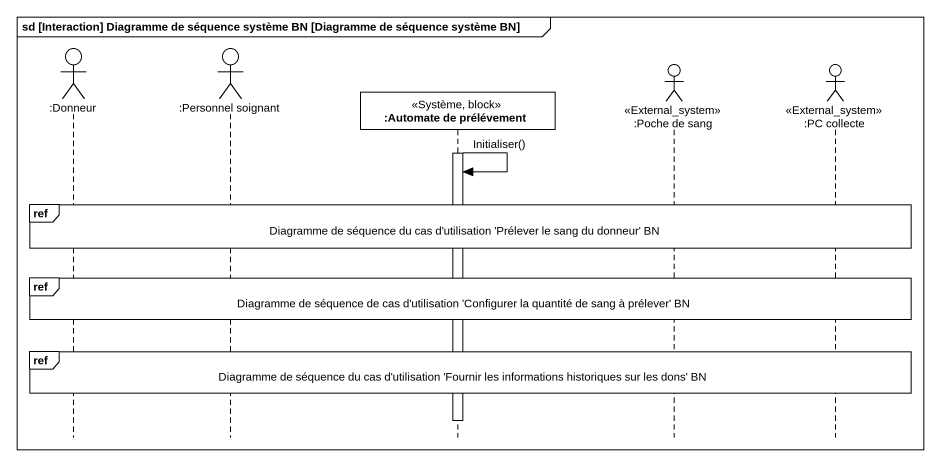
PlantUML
@startuml
mainframe sd [Interaction] Diagramme de séquence système BN [Diagramme de séquence système BN]
hide footbox
actor ":Donneur" as Donneur
actor ":Personnel soignant" as Personnel_soignant
participant ":Automate de prélévement" as Automate_de_prélévement <<Système, block>>
actor ":Poche de sang" as Poche_de_sang <<External_system>>
actor ":PC collecte" as PC_collecte <<External_system>>

activate Automate_de_prélévement
Automate_de_prélévement -> Automate_de_prélévement : Initialiser()
ref over Donneur, Personnel_soignant, Automate_de_prélévement, Poche_de_sang, PC_collecte : Diagramme de séquence du cas d'utilisation 'Prélever le sang du donneur' BN
ref over Donneur, Personnel_soignant, Automate_de_prélévement, Poche_de_sang, PC_collecte : Diagramme de séquence de cas d'utilisation 'Configurer la quantité de sang à prélever' BN
ref over Donneur, Personnel_soignant, Automate_de_prélévement, Poche_de_sang, PC_collecte : Diagramme de séquence du cas d'utilisation 'Fournir les informations historiques sur les dons' BN
deactivate Automate_de_prélévement
@enduml
